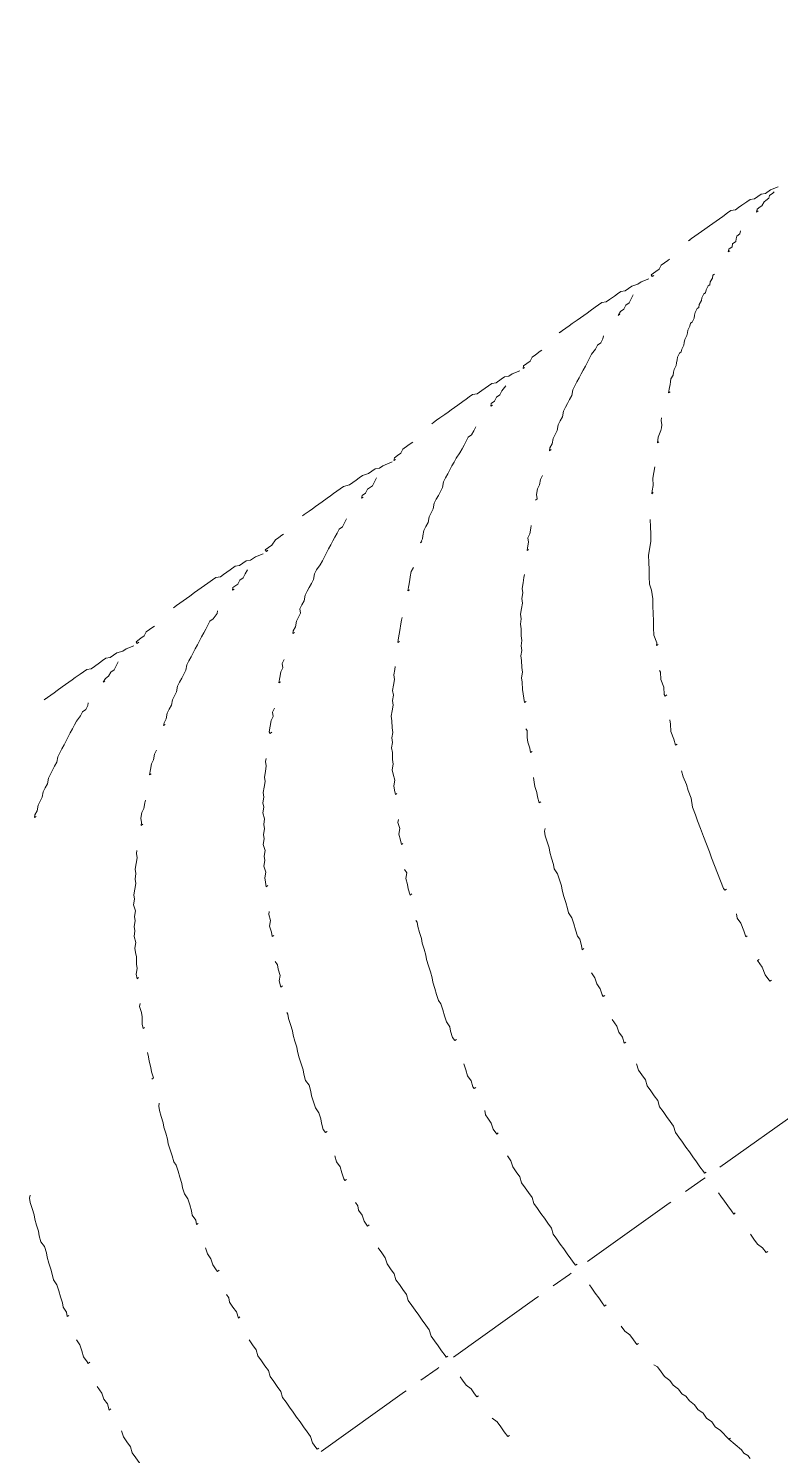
# Model space of a CAD drawing. Header units: feet. Extents: x 2321988 to 2329858, y 6722724 to 6730499.
# Drawn here: x 2326066.558 to 2326066.862, y 6726848.639 to 6726849.216 of the extents above; entities that cross this region are included whole.
import ezdxf

# ---------------------------------------------------------------- set-up
doc = ezdxf.new("R2010")
doc.units = ezdxf.units.FT
doc.header["$MEASUREMENT"] = 0
doc.layers.add('C-BESS-EQUIPMENT', color=255, linetype='Continuous')

# ---------------------------------------------------------------- blocks, each defined once
blk = doc.blocks.new('*U57')
blk.add_wipeout([(464, -67.5), (464, 67.5), (472, 67.5), (472, -67.5)]).dxf.layer = 'C-BESS-EQUIPMENT'
blk = doc.blocks.new('Midpoint Site Plan$0$A$C71e53a02')
at = {"lineweight": 9}
for points in [[(10.076, 3.7079), (10.0371, 3.7176), (10.0176, 3.7176), (9.9883, 3.7274), (9.9688, 3.7274), (9.9494, 3.7274), (9.9299, 3.7371), (9.9104, 3.7371), (9.8909, 3.7371), (9.8617, 3.7371), (9.8422, 3.7371), (9.8227, 3.7469), (9.8032, 3.7469), (9.7837, 3.7469), (9.7545, 3.7469), (9.735, 3.7469), (9.7155, 3.7469), (9.696, 3.7469), (9.6765, 3.7469), (9.6473, 3.7469), (9.6278, 3.7469), (9.6083, 3.7469), (9.5888, 3.7469), (9.5693, 3.7469), (9.5791, 3.7469)], [(10.8459, 3.7079), (10.8069, 3.7176), (10.7777, 3.7176), (10.7582, 3.7274), (10.7387, 3.7274), (10.7192, 3.7274), (10.6997, 3.7371), (10.6705, 3.7371), (10.651, 3.7371), (10.6315, 3.7371), (10.612, 3.7371), (10.5925, 3.7469), (10.573, 3.7469), (10.5438, 3.7469), (10.5243, 3.7469), (10.5048, 3.7469), (10.4853, 3.7469), (10.4658, 3.7469), (10.4366, 3.7469), (10.4171, 3.7469), (10.3976, 3.7469), (10.3781, 3.7469), (10.3586, 3.7469), (10.3391, 3.7469), (10.3489, 3.7469)], [(11.6157, 3.7079), (11.567, 3.7176), (11.5475, 3.7176), (11.528, 3.7274), (11.5085, 3.7274), (11.489, 3.7274), (11.4598, 3.7371), (11.4403, 3.7371), (11.4208, 3.7371), (11.4013, 3.7371), (11.3818, 3.7371), (11.3526, 3.7469), (11.3331, 3.7469), (11.3136, 3.7469), (11.2941, 3.7469), (11.2746, 3.7469), (11.2551, 3.7469), (11.2259, 3.7469), (11.2064, 3.7469), (11.1869, 3.7469), (11.1674, 3.7469), (11.148, 3.7469), (11.1187, 3.7469), (11.109, 3.7469), (11.1187, 3.7469)], [(12.3758, 3.7079), (12.3368, 3.7176), (12.3173, 3.7176), (12.2978, 3.7274), (12.2783, 3.7274), (12.2491, 3.7274), (12.2296, 3.7371), (12.2101, 3.7371), (12.1906, 3.7371), (12.1712, 3.7371), (12.1419, 3.7371), (12.1224, 3.7469), (12.1029, 3.7469), (12.0834, 3.7469), (12.064, 3.7469), (12.0347, 3.7469), (12.0152, 3.7469), (11.9957, 3.7469), (11.9763, 3.7469), (11.9568, 3.7469), (11.9275, 3.7469), (11.908, 3.7469), (11.8886, 3.7469), (11.8788, 3.7469), (11.8886, 3.7469)], [(13.1456, 3.7079), (13.1066, 3.7176), (13.0872, 3.7176), (13.0579, 3.7274), (13.0384, 3.7274), (13.0189, 3.7274), (12.9995, 3.7371), (12.98, 3.7371), (12.9605, 3.7371), (12.9312, 3.7371), (12.9117, 3.7371), (12.8923, 3.7469), (12.8728, 3.7469), (12.8533, 3.7469), (12.824, 3.7469), (12.8046, 3.7469), (12.7851, 3.7469), (12.7656, 3.7469), (12.7461, 3.7469), (12.7169, 3.7469), (12.6974, 3.7469), (12.6779, 3.7469), (12.6584, 3.7469), (12.6389, 3.7469), (12.6486, 3.7469)], [(13.9155, 3.7079), (13.8765, 3.7176), (13.8472, 3.7176), (13.8278, 3.7274), (13.8083, 3.7274), (13.7888, 3.7274), (13.7693, 3.7371), (13.7498, 3.7371), (13.7206, 3.7371), (13.7011, 3.7371), (13.6816, 3.7371), (13.6621, 3.7469), (13.6426, 3.7469), (13.6134, 3.7469), (13.5939, 3.7469), (13.5744, 3.7469), (13.5549, 3.7469), (13.5354, 3.7469), (13.5062, 3.7469), (13.4867, 3.7469), (13.4672, 3.7469), (13.4477, 3.7469), (13.4282, 3.7469), (13.4087, 3.7469), (13.4185, 3.7469)], [(9.9688, 3.6884), (9.9494, 3.6787), (9.9299, 3.6689), (9.9104, 3.6689), (9.8909, 3.6592), (9.8714, 3.6592), (9.8519, 3.6494), (9.8617, 3.6494)], [(9.9688, 3.6884), (9.9688, 3.6884)], [(10.2125, 3.7274), (10.2027, 3.7274), (10.1832, 3.7274), (10.1637, 3.7274), (10.1442, 3.7176), (10.1248, 3.7176), (10.0955, 3.7176), (10.0955, 3.7079), (10.1053, 3.7079)], [(10.7387, 3.6884), (10.7192, 3.6787), (10.6997, 3.6689), (10.6802, 3.6689), (10.6607, 3.6592), (10.6315, 3.6592), (10.6217, 3.6494), (10.6315, 3.6494)], [(10.7387, 3.6884), (10.7387, 3.6884)], [(10.9823, 3.7274), (10.9726, 3.7274), (10.9531, 3.7274), (10.9336, 3.7274), (10.9043, 3.7176), (10.8848, 3.7176), (10.8654, 3.7176), (10.8654, 3.7079), (10.8751, 3.7079)], [(11.5085, 3.6884), (11.489, 3.6787), (11.4695, 3.6689), (11.4403, 3.6689), (11.4208, 3.6592), (11.4013, 3.6592), (11.3916, 3.6494), (11.4013, 3.6494)], [(11.5085, 3.6884), (11.5085, 3.6884)], [(11.7521, 3.7274), (11.7424, 3.7274), (11.7229, 3.7274), (11.6937, 3.7274), (11.6742, 3.7176), (11.6547, 3.7176), (11.6352, 3.7176), (11.6254, 3.7079), (11.6352, 3.7079)], [(12.2783, 3.6884), (12.2491, 3.6787), (12.2296, 3.6689), (12.2101, 3.6689), (12.1906, 3.6592), (12.1712, 3.6592), (12.1614, 3.6494), (12.1712, 3.6494)], [(12.2783, 3.6884), (12.2783, 3.6884)], [(12.522, 3.7274), (12.5122, 3.7274), (12.483, 3.7274), (12.4635, 3.7274), (12.444, 3.7176), (12.4245, 3.7176), (12.405, 3.7176), (12.3953, 3.7079), (12.405, 3.7079)], [(13.0384, 3.6884), (13.0189, 3.6787), (12.9995, 3.6689), (12.98, 3.6689), (12.9605, 3.6592), (12.941, 3.6592), (12.9215, 3.6494), (12.9312, 3.6494)], [(13.0384, 3.6884), (13.0384, 3.6884)], [(13.282, 3.7274), (13.2723, 3.7274), (13.2528, 3.7274), (13.2333, 3.7274), (13.2138, 3.7176), (13.1943, 3.7176), (13.1651, 3.7176), (13.1651, 3.7079), (13.1749, 3.7079)], [(13.8862, 3.6982), (13.8765, 3.6982), (13.857, 3.6982), (13.8472, 3.6884), (13.8278, 3.6884), (13.818, 3.6884), (13.7985, 3.6787), (13.7888, 3.6787), (13.7693, 3.6787), (13.7595, 3.6689), (13.7693, 3.6689)], [(9.735, 3.6105), (9.7252, 3.6007), (9.7057, 3.591), (9.6862, 3.591), (9.6668, 3.5812), (9.6375, 3.5715), (9.618, 3.5617), (9.5985, 3.552), (9.5791, 3.5422), (9.5596, 3.5325), (9.5401, 3.5228), (9.5206, 3.513), (9.5011, 3.5033), (9.4816, 3.4935), (9.4621, 3.4838), (9.4426, 3.4643), (9.4231, 3.4545), (9.4037, 3.4448), (9.3842, 3.4351), (9.3647, 3.4253), (9.3452, 3.4058), (9.3257, 3.3961), (9.3062, 3.3863), (9.2867, 3.3668), (9.2672, 3.3571), (9.2477, 3.3473), (9.2282, 3.3279), (9.2088, 3.3181), (9.199, 3.3084), (9.2088, 3.3084)], [(10.5048, 3.6105), (10.4951, 3.6007), (10.4658, 3.591), (10.4463, 3.591), (10.4268, 3.5812), (10.4074, 3.5715), (10.3879, 3.5617), (10.3684, 3.552), (10.3489, 3.5422), (10.3294, 3.5325), (10.3099, 3.5228), (10.2904, 3.513), (10.2709, 3.5033), (10.2514, 3.4935), (10.232, 3.4838), (10.2125, 3.4643), (10.193, 3.4545), (10.1735, 3.4448), (10.154, 3.4351), (10.1345, 3.4253), (10.115, 3.4058), (10.0955, 3.3961), (10.076, 3.3863), (10.0565, 3.3668), (10.0371, 3.3571), (10.0176, 3.3473), (9.9981, 3.3279), (9.9786, 3.3181), (9.9688, 3.3084), (9.9786, 3.3084)], [(11.2746, 3.6105), (11.2551, 3.6007), (11.2357, 3.591), (11.2162, 3.591), (11.1967, 3.5812), (11.1772, 3.5715), (11.1577, 3.5617), (11.1382, 3.552), (11.1187, 3.5422), (11.0992, 3.5325), (11.0797, 3.5228), (11.0603, 3.513), (11.0408, 3.5033), (11.0115, 3.4935), (10.992, 3.4838), (10.9726, 3.4643), (10.9531, 3.4545), (10.9336, 3.4448), (10.9141, 3.4351), (10.8946, 3.4253), (10.8751, 3.4058), (10.8556, 3.3961), (10.8361, 3.3863), (10.8264, 3.3668), (10.8069, 3.3571), (10.7874, 3.3473), (10.7679, 3.3279), (10.7484, 3.3181), (10.7387, 3.3084), (10.7484, 3.3084)], [(12.0445, 3.6105), (12.025, 3.6007), (12.0055, 3.591), (11.986, 3.591), (11.9665, 3.5812), (11.947, 3.5715), (11.9275, 3.5617), (11.908, 3.552), (11.8788, 3.5422), (11.8593, 3.5325), (11.8398, 3.5228), (11.8203, 3.513), (11.8009, 3.5033), (11.7814, 3.4935), (11.7619, 3.4838), (11.7424, 3.4643), (11.7229, 3.4545), (11.7034, 3.4448), (11.6839, 3.4351), (11.6644, 3.4253), (11.6449, 3.4058), (11.6254, 3.3961), (11.606, 3.3863), (11.5865, 3.3668), (11.567, 3.3571), (11.5475, 3.3473), (11.528, 3.3279), (11.5183, 3.3181), (11.4988, 3.3084), (11.5085, 3.3084)], [(12.8046, 3.6105), (12.7948, 3.6007), (12.7753, 3.591), (12.7558, 3.591), (12.7363, 3.5812), (12.7071, 3.5715), (12.6876, 3.5617), (12.6681, 3.552), (12.6486, 3.5422), (12.6292, 3.5325), (12.6097, 3.5228), (12.5902, 3.513), (12.5707, 3.5033), (12.5512, 3.4935), (12.5317, 3.4838), (12.5122, 3.4643), (12.4927, 3.4545), (12.4732, 3.4448), (12.4537, 3.4351), (12.4343, 3.4253), (12.4148, 3.4058), (12.3953, 3.3961), (12.3758, 3.3863), (12.3563, 3.3668), (12.3368, 3.3571), (12.3173, 3.3473), (12.2978, 3.3279), (12.2783, 3.3181), (12.2686, 3.3084), (12.2783, 3.3084)], [(13.6426, 3.6397), (13.6329, 3.6299), (13.6134, 3.6299), (13.6036, 3.6202), (13.5939, 3.6105), (13.5744, 3.6105), (13.5646, 3.6007), (13.5452, 3.6007), (13.5354, 3.591), (13.5452, 3.591)], [(13.6426, 3.6397), (13.6426, 3.6397)], [(13.4185, 3.5422), (13.4087, 3.5422), (13.399, 3.5325), (13.3795, 3.5228), (13.3698, 3.513), (13.36, 3.513), (13.3405, 3.5033), (13.3308, 3.4935), (13.321, 3.4935), (13.3015, 3.4838), (13.2918, 3.474), (13.2723, 3.4643), (13.2626, 3.4545), (13.2528, 3.4545), (13.2333, 3.4448), (13.2236, 3.4351), (13.2138, 3.4253), (13.1943, 3.4156), (13.1846, 3.4156), (13.1749, 3.4058), (13.1554, 3.3961), (13.1456, 3.3863), (13.1359, 3.3766), (13.1164, 3.3668), (13.1066, 3.3571), (13.0969, 3.3473), (13.0774, 3.3376), (13.0677, 3.3279), (13.0579, 3.3279), (13.0384, 3.3181), (13.0287, 3.3084), (13.0189, 3.2986), (13.0092, 3.2889), (12.9897, 3.2791), (12.98, 3.2694), (12.9702, 3.2596), (12.9507, 3.2499), (12.941, 3.2402), (12.9312, 3.2304), (12.9215, 3.2207), (12.902, 3.2012), (12.9117, 3.2012)], [(13.5354, 3.591), (13.5354, 3.591)], [(9.8714, 3.2304), (9.8519, 3.2207), (9.8324, 3.2012), (9.8129, 3.1914), (9.7934, 3.1719), (9.774, 3.1525), (9.7837, 3.1525)], [(9.8714, 3.2304), (9.8714, 3.2304)], [(10.6315, 3.2304), (10.612, 3.2207), (10.6023, 3.2012), (10.5828, 3.1914), (10.5633, 3.1719), (10.5438, 3.1525), (10.5535, 3.1525)], [(10.6315, 3.2304), (10.6315, 3.2304)], [(11.4013, 3.2304), (11.3818, 3.2207), (11.3623, 3.2012), (11.3526, 3.1914), (11.3331, 3.1719), (11.3136, 3.1525), (11.3234, 3.1525)], [(11.4013, 3.2304), (11.4013, 3.2304)], [(12.1712, 3.2304), (12.1517, 3.2207), (12.1322, 3.2012), (12.1127, 3.1914), (12.0932, 3.1719), (12.0834, 3.1525), (12.0737, 3.1525), (12.0834, 3.1525)], [(12.1712, 3.2304), (12.1712, 3.2304)], [(12.902, 3.2012), (12.902, 3.2012)], [(9.774, 3.1525), (9.774, 3.1525)], [(10.5438, 3.1525), (10.5438, 3.1525)], [(11.3136, 3.1525), (11.3136, 3.1525)], [(12.8046, 3.1232), (12.7948, 3.1135), (12.7851, 3.094), (12.7753, 3.0842), (12.7656, 3.0745), (12.7363, 3.055), (12.7169, 3.0355), (12.7266, 3.0355)], [(12.8046, 3.1232), (12.8046, 3.1232)], [(9.6862, 3.0648), (9.6765, 3.055), (9.657, 3.0355), (9.6375, 3.0258), (9.618, 3.0063), (9.6083, 2.9868), (9.5985, 2.977), (9.6083, 2.977)], [(10.4561, 3.0648), (10.4366, 3.055), (10.4268, 3.0355), (10.4074, 3.0258), (10.3879, 3.0063), (10.3684, 2.9868), (10.3684, 2.977), (10.3781, 2.977)], [(11.2162, 3.0648), (11.2064, 3.055), (11.1869, 3.0355), (11.1772, 3.0258), (11.1577, 3.0063), (11.1382, 2.9868), (11.1285, 2.977), (11.1382, 2.977)], [(11.986, 3.0648), (11.9763, 3.055), (11.9568, 3.0355), (11.9373, 3.0258), (11.9275, 3.0063), (11.908, 2.9868), (11.8983, 2.977), (11.908, 2.977)], [(12.6389, 2.9478), (12.6194, 2.9283), (12.5999, 2.9088), (12.5804, 2.8796), (12.5609, 2.8601), (12.5512, 2.8504), (12.5609, 2.8504)], [(9.5108, 2.8893), (9.5011, 2.8796), (9.4914, 2.8601), (9.4719, 2.8406), (9.4524, 2.8211), (9.4426, 2.8016), (9.4231, 2.7822), (9.4134, 2.7626), (9.3939, 2.7431), (9.3744, 2.7236), (9.3647, 2.7042), (9.3452, 2.6847), (9.3354, 2.6554), (9.3159, 2.6359), (9.3062, 2.6165), (9.2867, 2.597), (9.277, 2.5775), (9.2575, 2.558), (9.2477, 2.5288), (9.2282, 2.5093), (9.2185, 2.4898), (9.2088, 2.4703), (9.1893, 2.4411), (9.1795, 2.4216), (9.16, 2.4021), (9.1503, 2.3826), (9.16, 2.3826)], [(10.2807, 2.8893), (10.2709, 2.8796), (10.2612, 2.8601), (10.2417, 2.8406), (10.2222, 2.8211), (10.2125, 2.8016), (10.193, 2.7822), (10.1735, 2.7626), (10.1637, 2.7431), (10.1442, 2.7236), (10.1345, 2.7042), (10.115, 2.6847), (10.1053, 2.6554), (10.0858, 2.6359), (10.076, 2.6165), (10.0565, 2.597), (10.0468, 2.5775), (10.0273, 2.558), (10.0176, 2.5288), (9.9981, 2.5093), (9.9883, 2.4898), (9.9688, 2.4703), (9.9591, 2.4411), (9.9396, 2.4216), (9.9299, 2.4021), (9.9201, 2.3826), (9.9299, 2.3826)], [(11.0505, 2.8893), (11.0408, 2.8796), (11.0213, 2.8601), (11.0115, 2.8406), (10.992, 2.8211), (10.9726, 2.8016), (10.9628, 2.7822), (10.9433, 2.7626), (10.9336, 2.7431), (10.9141, 2.7236), (10.8946, 2.7042), (10.8848, 2.6847), (10.8654, 2.6554), (10.8556, 2.6359), (10.8361, 2.6165), (10.8264, 2.597), (10.8069, 2.5775), (10.7971, 2.558), (10.7777, 2.5288), (10.7679, 2.5093), (10.7484, 2.4898), (10.7387, 2.4703), (10.7289, 2.4411), (10.7094, 2.4216), (10.6997, 2.4021), (10.69, 2.3826), (10.6997, 2.3826)], [(11.8203, 2.8893), (11.8106, 2.8796), (11.7911, 2.8601), (11.7716, 2.8406), (11.7619, 2.8211), (11.7424, 2.8016), (11.7326, 2.7822), (11.7131, 2.7626), (11.6937, 2.7431), (11.6839, 2.7236), (11.6644, 2.7042), (11.6547, 2.6847), (11.6352, 2.6554), (11.6254, 2.6359), (11.606, 2.6165), (11.5962, 2.597), (11.5767, 2.5775), (11.567, 2.558), (11.5475, 2.5288), (11.5377, 2.5093), (11.5183, 2.4898), (11.5085, 2.4703), (11.489, 2.4411), (11.4793, 2.4216), (11.4695, 2.4021), (11.4598, 2.3826), (11.4695, 2.3826)], [(12.4732, 2.7529), (12.4537, 2.7236), (12.4343, 2.6944), (12.4148, 2.6652), (12.3855, 2.6359), (12.366, 2.6165), (12.3466, 2.5872), (12.3271, 2.558), (12.3076, 2.5288), (12.2881, 2.4995), (12.2783, 2.4703), (12.2589, 2.4313), (12.2394, 2.4021), (12.2199, 2.3728), (12.2004, 2.3436), (12.1809, 2.3144), (12.1614, 2.2851), (12.1517, 2.2462), (12.1419, 2.2364), (12.1517, 2.2364)], [(12.4732, 2.7529), (12.4732, 2.7529)], [(9.0918, 2.2754), (9.0821, 2.2656), (9.0723, 2.2364), (9.0626, 2.2169), (9.0431, 2.1877), (9.0334, 2.1682), (9.0431, 2.1682)], [(9.8617, 2.2754), (9.8519, 2.2656), (9.8422, 2.2364), (9.8227, 2.2169), (9.8129, 2.1877), (9.8032, 2.1682), (9.8129, 2.1682)], [(10.6315, 2.2754), (10.6217, 2.2656), (10.612, 2.2364), (10.5925, 2.2169), (10.5828, 2.1877), (10.573, 2.1682), (10.5828, 2.1682)], [(11.3916, 2.2754), (11.3916, 2.2656), (11.3721, 2.2364), (11.3623, 2.2169), (11.3526, 2.1877), (11.3428, 2.1682), (11.3526, 2.1682)], [(12.0834, 2.1292), (12.0834, 2.1195), (12.064, 2.0902), (12.0542, 2.0513), (12.0347, 2.022), (12.0347, 2.0123), (12.0445, 2.0123)], [(8.9846, 2.061), (8.9749, 2.0415), (8.9651, 2.022), (8.9554, 1.9928), (8.9456, 1.9733), (8.9359, 1.9441), (8.9262, 1.9441), (8.9359, 1.9441)], [(9.7447, 2.061), (9.7447, 2.0415), (9.735, 2.022), (9.7252, 1.9928), (9.7057, 1.9733), (9.696, 1.9441), (9.7057, 1.9441)], [(10.5145, 2.061), (10.5145, 2.0415), (10.4951, 2.022), (10.4853, 1.9928), (10.4756, 1.9733), (10.4658, 1.9441), (10.4756, 1.9441)], [(11.2844, 2.061), (11.2746, 2.0415), (11.2649, 2.022), (11.2551, 1.9928), (11.2454, 1.9733), (11.2357, 1.9441), (11.2454, 1.9441)], [(9.696, 1.9441), (9.696, 1.9441)], [(10.4658, 1.9441), (10.4658, 1.9441)], [(11.2357, 1.9441), (11.2357, 1.9441)], [(11.986, 1.9051), (11.9763, 1.8856), (11.9568, 1.8564), (11.947, 1.8174), (11.9373, 1.7882), (11.947, 1.7882)], [(8.1173, 1.8271), (8.1076, 1.8174), (8.0979, 1.7979), (8.0881, 1.7687), (8.0784, 1.7394), (8.0686, 1.7199), (8.0589, 1.6907), (8.0491, 1.6615), (8.0394, 1.642), (8.0296, 1.6128), (8.0296, 1.5835), (8.0199, 1.5543), (8.0102, 1.5348), (8.0004, 1.5056), (7.9907, 1.4763), (7.9809, 1.4471), (7.9712, 1.4276), (7.9712, 1.3984), (7.9614, 1.3691), (7.9517, 1.3399), (7.9419, 1.3107), (7.9322, 1.2912), (7.9322, 1.2619), (7.9225, 1.2425), (7.9322, 1.2425)], [(8.8872, 1.8271), (8.8774, 1.8174), (8.8677, 1.7979), (8.8579, 1.7687), (8.8482, 1.7394), (8.8385, 1.7199), (8.8287, 1.6907), (8.819, 1.6615), (8.8092, 1.642), (8.7995, 1.6128), (8.7897, 1.5835), (8.78, 1.5543), (8.78, 1.5348), (8.7702, 1.5056), (8.7605, 1.4763), (8.7508, 1.4471), (8.741, 1.4276), (8.7313, 1.3984), (8.7313, 1.3691), (8.7215, 1.3399), (8.7118, 1.3107), (8.702, 1.2912), (8.702, 1.2619), (8.6923, 1.2425), (8.702, 1.2425)], [(9.6473, 1.8271), (9.6473, 1.8174), (9.6375, 1.7979), (9.6278, 1.7687), (9.618, 1.7394), (9.6083, 1.7199), (9.5985, 1.6907), (9.5888, 1.6615), (9.5791, 1.642), (9.5693, 1.6128), (9.5596, 1.5835), (9.5498, 1.5543), (9.5401, 1.5348), (9.5303, 1.5056), (9.5303, 1.4763), (9.5206, 1.4471), (9.5108, 1.4276), (9.5011, 1.3984), (9.4914, 1.3691), (9.4914, 1.3399), (9.4816, 1.3107), (9.4719, 1.2912), (9.4621, 1.2619), (9.4621, 1.2425), (9.4719, 1.2425)], [(10.4171, 1.8271), (10.4171, 1.8174), (10.4074, 1.7979), (10.3976, 1.7687), (10.3879, 1.7394), (10.3781, 1.7199), (10.3684, 1.6907), (10.3586, 1.6615), (10.3489, 1.642), (10.3391, 1.6128), (10.3294, 1.5835), (10.3197, 1.5543), (10.3099, 1.5348), (10.3002, 1.5056), (10.2904, 1.4763), (10.2807, 1.4471), (10.2807, 1.4276), (10.2709, 1.3984), (10.2612, 1.3691), (10.2514, 1.3399), (10.2514, 1.3107), (10.2417, 1.2912), (10.232, 1.2619), (10.232, 1.2425), (10.2417, 1.2425)], [(11.1869, 1.8271), (11.1772, 1.8174), (11.1674, 1.7979), (11.1577, 1.7687), (11.148, 1.7394), (11.1382, 1.7199), (11.1285, 1.6907), (11.1187, 1.6615), (11.109, 1.642), (11.109, 1.6128), (11.0992, 1.5835), (11.0895, 1.5543), (11.0797, 1.5348), (11.07, 1.5056), (11.0603, 1.4763), (11.0505, 1.4471), (11.0408, 1.4276), (11.0408, 1.3984), (11.031, 1.3691), (11.0213, 1.3399), (11.0115, 1.3107), (11.0115, 1.2912), (11.0018, 1.2619), (10.992, 1.2425), (11.0018, 1.2425)], [(11.8886, 1.6712), (11.8788, 1.642), (11.8691, 1.603), (11.8593, 1.5738), (11.8496, 1.5348), (11.8301, 1.4958), (11.8203, 1.4568), (11.8106, 1.4276), (11.8009, 1.3886), (11.7911, 1.3496), (11.7814, 1.3107), (11.7716, 1.2717), (11.7619, 1.2425), (11.7521, 1.2035), (11.7424, 1.1645), (11.7326, 1.1255), (11.7229, 1.0865), (11.7229, 1.0768), (11.7326, 1.0768)], [(7.8932, 1.1255), (7.8932, 1.0963), (7.8835, 1.067), (7.8737, 1.0378), (7.8737, 1.0086), (7.8737, 0.9988), (7.8835, 0.9988)], [(7.8932, 1.1255), (7.8932, 1.1255)], [(8.6631, 1.1255), (8.6533, 1.0963), (8.6533, 1.067), (8.6436, 1.0378), (8.6436, 1.0086), (8.6436, 0.9988), (8.6533, 0.9988)], [(8.6631, 1.1255), (8.6631, 1.1255)], [(9.4329, 1.1255), (9.4231, 1.0963), (9.4231, 1.067), (9.4134, 1.0378), (9.4037, 1.0086), (9.4037, 0.9988), (9.4134, 0.9988)], [(9.4329, 1.1255), (9.4329, 1.1255)], [(10.2027, 1.1255), (10.193, 1.0963), (10.1832, 1.067), (10.1832, 1.0378), (10.1735, 1.0086), (10.1735, 0.9988), (10.1832, 0.9988)], [(10.2027, 1.1255), (10.2027, 1.1255)], [(10.9628, 1.1255), (10.9628, 1.0963), (10.9531, 1.067), (10.9531, 1.0378), (10.9433, 1.0086), (10.9433, 0.9988), (10.9531, 0.9988)], [(10.9628, 1.1255), (10.9628, 1.1255)], [(11.7034, 0.9501), (11.6937, 0.9306), (11.6937, 0.9014), (11.6839, 0.8624), (11.6742, 0.8332), (11.6839, 0.8332)], [(7.8445, 0.8819), (7.8445, 0.8624), (7.8445, 0.8429), (7.8348, 0.8137), (7.8348, 0.7844), (7.825, 0.7552), (7.8348, 0.7552)], [(8.6143, 0.8819), (8.6143, 0.8624), (8.6046, 0.8429), (8.6046, 0.8137), (8.6046, 0.7844), (8.5948, 0.7552), (8.6046, 0.7552)], [(9.3842, 0.8819), (9.3842, 0.8624), (9.3744, 0.8429), (9.3744, 0.8137), (9.3647, 0.7844), (9.3647, 0.7552), (9.3744, 0.7552)], [(10.154, 0.8819), (10.1442, 0.8624), (10.1442, 0.8429), (10.1442, 0.8137), (10.1345, 0.7844), (10.1345, 0.7552), (10.1442, 0.7552)], [(10.9141, 0.8819), (10.9141, 0.8624), (10.9141, 0.8429), (10.9043, 0.8137), (10.9043, 0.7844), (10.8946, 0.7552), (10.9043, 0.7552)], [(11.6644, 0.7065), (11.6547, 0.7065), (11.6547, 0.6675), (11.6449, 0.6285), (11.6449, 0.5896), (11.6547, 0.5896)], [(7.8153, 0.6383), (7.8055, 0.609), (7.8055, 0.5798), (7.8055, 0.5506), (7.7958, 0.5213), (7.7958, 0.4921), (7.7958, 0.4629), (7.7958, 0.4336), (7.786, 0.4044), (7.786, 0.3752), (7.786, 0.3459), (7.786, 0.3167), (7.786, 0.2875), (7.7763, 0.2582), (7.7763, 0.229), (7.7763, 0.1998), (7.7763, 0.1705), (7.7763, 0.1413), (7.7763, 0.1121), (7.7763, 0.0828), (7.7763, 0.0536), (7.7763, 0.0244), (7.7763, 0.0146), (7.786, 0.0146)], [(8.5753, 0.6383), (8.5753, 0.609), (8.5753, 0.5798), (8.5656, 0.5506), (8.5656, 0.5213), (8.5656, 0.4921), (8.5656, 0.4629), (8.5559, 0.4336), (8.5559, 0.4044), (8.5559, 0.3752), (8.5559, 0.3459), (8.5461, 0.3167), (8.5461, 0.2875), (8.5461, 0.2582), (8.5461, 0.229), (8.5461, 0.1998), (8.5461, 0.1705), (8.5461, 0.1413), (8.5461, 0.1121), (8.5461, 0.0828), (8.5364, 0.0536), (8.5364, 0.0244), (8.5364, 0.0146), (8.5461, 0.0146)], [(9.3452, 0.6383), (9.3452, 0.609), (9.3452, 0.5798), (9.3354, 0.5506), (9.3354, 0.5213), (9.3354, 0.4921), (9.3257, 0.4629), (9.3257, 0.4336), (9.3257, 0.4044), (9.3257, 0.3752), (9.3159, 0.3459), (9.3159, 0.3167), (9.3159, 0.2875), (9.3159, 0.2582), (9.3159, 0.229), (9.3159, 0.1998), (9.3159, 0.1705), (9.3062, 0.1413), (9.3062, 0.1121), (9.3062, 0.0828), (9.3062, 0.0536), (9.3062, 0.0244), (9.3062, 0.0146), (9.3159, 0.0146)], [(10.115, 0.6383), (10.115, 0.609), (10.1053, 0.5798), (10.1053, 0.5506), (10.1053, 0.5213), (10.0955, 0.4921), (10.0955, 0.4629), (10.0955, 0.4336), (10.0955, 0.4044), (10.0858, 0.3752), (10.0858, 0.3459), (10.0858, 0.3167), (10.0858, 0.2875), (10.0858, 0.2582), (10.0858, 0.229), (10.076, 0.1998), (10.076, 0.1705), (10.076, 0.1413), (10.076, 0.1121), (10.076, 0.0828), (10.076, 0.0536), (10.076, 0.0244), (10.076, 0.0146), (10.0858, 0.0146)], [(10.8848, 0.6383), (10.8751, 0.609), (10.8751, 0.5798), (10.8751, 0.5506), (10.8654, 0.5213), (10.8654, 0.4921), (10.8654, 0.4629), (10.8654, 0.4336), (10.8556, 0.4044), (10.8556, 0.3752), (10.8556, 0.3459), (10.8556, 0.3167), (10.8556, 0.2875), (10.8459, 0.2582), (10.8459, 0.229), (10.8459, 0.1998), (10.8459, 0.1705), (10.8459, 0.1413), (10.8459, 0.1121), (10.8459, 0.0828), (10.8459, 0.0536), (10.8459, 0.0244), (10.8459, 0.0146), (10.8556, 0.0146)], [(9.3062, -0.1023), (9.3062, -0.1218), (9.3062, -0.151), (9.3159, -0.1803), (9.3159, -0.2095), (9.3159, -0.229), (9.3257, -0.229)], [(10.076, -0.1023), (10.076, -0.1218), (10.076, -0.151), (10.076, -0.1803), (10.076, -0.2095), (10.076, -0.229), (10.0858, -0.229)], [(10.8459, -0.1023), (10.8459, -0.1218), (10.8459, -0.151), (10.8459, -0.1803), (10.8459, -0.2095), (10.8459, -0.229), (10.8556, -0.229)], [(9.3159, -0.3557), (9.3159, -0.3557)], [(9.3159, -0.3557), (9.3257, -0.3849), (9.3257, -0.4142), (9.3257, -0.4434), (9.3257, -0.4726), (9.3354, -0.4726)], [(10.0858, -0.3557), (10.0858, -0.3557)], [(10.0858, -0.3557), (10.0858, -0.3849), (10.0955, -0.4142), (10.0955, -0.4434), (10.0955, -0.4726), (10.1053, -0.4726)], [(10.8556, -0.3557), (10.8556, -0.3557)], [(10.8556, -0.3557), (10.8556, -0.3849), (10.8556, -0.4142), (10.8654, -0.4434), (10.8654, -0.4726), (10.8751, -0.4726)], [(9.3257, -0.4726), (9.3257, -0.4726)], [(10.0955, -0.4726), (10.0955, -0.4726)], [(10.8654, -0.4726), (10.8654, -0.4726)], [(10.1053, -0.5993), (10.115, -0.6188), (10.115, -0.648), (10.115, -0.6773), (10.1248, -0.7065), (10.1248, -0.7357), (10.1345, -0.765), (10.1345, -0.7942), (10.1442, -0.8137), (10.1442, -0.8429), (10.154, -0.8722), (10.154, -0.9014), (10.1637, -0.9306), (10.1637, -0.9599), (10.1735, -0.9891), (10.1735, -1.0183), (10.1832, -1.0476), (10.193, -1.106), (10.2027, -1.145), (10.2125, -1.184), (10.2125, -1.2035), (10.2222, -1.223), (10.2222, -1.2425)], [(10.193, -1.106), (10.2027, -1.106)]]:
    blk.add_lwpolyline(points, dxfattribs=at)
at = {"lineweight": 5}
for points in [[(8.5461, -0.0049), (9.0431, -0.0049), (9.0528, -0.0049)], [(9.1405, -0.0049), (9.238, -0.0049), (9.2477, -0.0049)], [(9.3354, -0.0049), (9.8324, -0.0049), (9.8422, -0.0049)], [(9.9299, -0.0049), (10.0273, -0.0049), (10.0371, -0.0049)], [(10.1345, -0.0049), (10.6217, -0.0049), (10.6315, -0.0049)], [(10.7192, -0.0049), (10.8264, -0.0049), (10.8361, -0.0049)], [(10.9238, -0.0049), (11.4208, -0.0049), (11.4306, -0.0049)]]:
    blk.add_lwpolyline(points, dxfattribs=at)

msp = doc.modelspace()

# ---------------------------------------------------------------- block references
at = {"layer": 'C-BESS-EQUIPMENT', "xscale": 0.08333333333333331, "yscale": 0.08333333333333331, "zscale": 0.08333333333333331, "rotation": 305.4689808292026}
msp.add_blockref('*U57', (2326041.45315, 6726882.2405), dxfattribs=at)

# ---------------------------------------------------------------- next in the draw order: wipeouts: each hides what was drawn before it
msp.add_wipeout([(2326064.17456, 6726849.7753), (2326064.71751, 6726850.16214), (2326071.53559, 6726840.59259), (2326070.99264, 6726840.20575)]).dxf.layer = 'C-BESS-EQUIPMENT'

# ---------------------------------------------------------------- next in the draw order: block references
at = {"layer": 'C-BESS-EQUIPMENT', "xscale": 0.08333333333333331, "yscale": 0.08333333333333331, "zscale": 0.08333333333333331, "rotation": 35.46898082920265}
msp.add_blockref('Midpoint Site Plan$0$A$C71e53a02', (2326066.09564, 6726848.22787), dxfattribs=at)

# ---------------------------------------------------------------- next in the draw order: wipeouts: each hides what was drawn before it
msp.add_wipeout([(2326044.1544, 6726887.54167), (2326077.85795, 6726840.23687), (2326077.40832, 6726839.91652), (2326043.70467, 6726887.22144)]).dxf.layer = 'C-BESS-EQUIPMENT'

# ---------------------------------------------------------------- next in the draw order: wipeouts: each hides what was drawn before it
msp.add_wipeout([(2326040.08225, 6726884.64036), (2326073.7858, 6726837.33556), (2326073.33617, 6726837.01521), (2326039.63253, 6726884.32013)]).dxf.layer = 'C-BESS-EQUIPMENT'

# ---------------------------------------------------------------- next in the draw order: wipeouts: each hides what was drawn before it
msp.add_wipeout([(2326036.0101, 6726881.73905), (2326069.71366, 6726834.43425), (2326069.26402, 6726834.1139), (2326035.56038, 6726881.41882)]).dxf.layer = 'C-BESS-EQUIPMENT'

doc.saveas('drawing.dxf')
